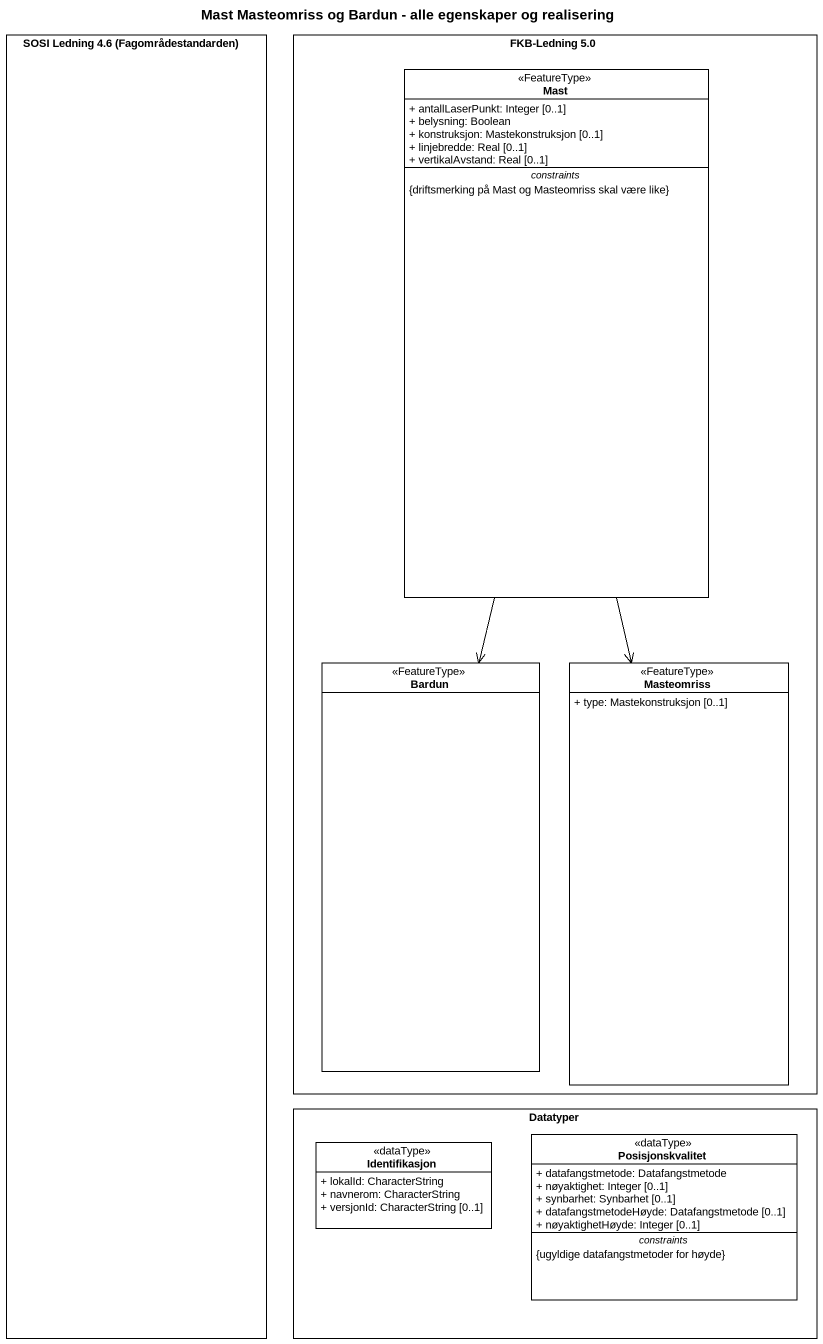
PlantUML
@startuml
title Mast Masteomriss og Bardun - alle egenskaper og realisering
allowmixing
hide circle
hide empty members
skinparam classAttributeIconSize 0
rectangle "SOSI Ledning 4.6 (Fagområdestandarden)" as SOSI_Ledning_4_6
rectangle "FKB-Ledning 5.0" as FKB_Ledning_5_0 {
  class Mast <<FeatureType>> #FFFFFF {
    + antallLaserPunkt: Integer [0..1]
    + belysning: Boolean
    + konstruksjon: Mastekonstruksjon [0..1]
    + linjebredde: Real [0..1]
    + vertikalAvstand: Real [0..1]
    -- constraints --
    {driftsmerking på Mast og Masteomriss skal være like}
  }
  class Bardun <<FeatureType>> #FFFFFF
  class Masteomriss <<FeatureType>> #FFFFFF {
    + type: Mastekonstruksjon [0..1]
  }
}
rectangle Datatyper {
  class Identifikasjon <<dataType>> {
    + lokalId: CharacterString
    + navnerom: CharacterString
    + versjonId: CharacterString [0..1]
  }
  class Posisjonskvalitet <<dataType>> {
    + datafangstmetode: Datafangstmetode
    + nøyaktighet: Integer [0..1]
    + synbarhet: Synbarhet [0..1]
    + datafangstmetodeHøyde: Datafangstmetode [0..1]
    + nøyaktighetHøyde: Integer [0..1]
    -- constraints --
    {ugyldige datafangstmetoder for høyde}
  }
}
Mast --> Bardun
Mast --> Masteomriss
@enduml
